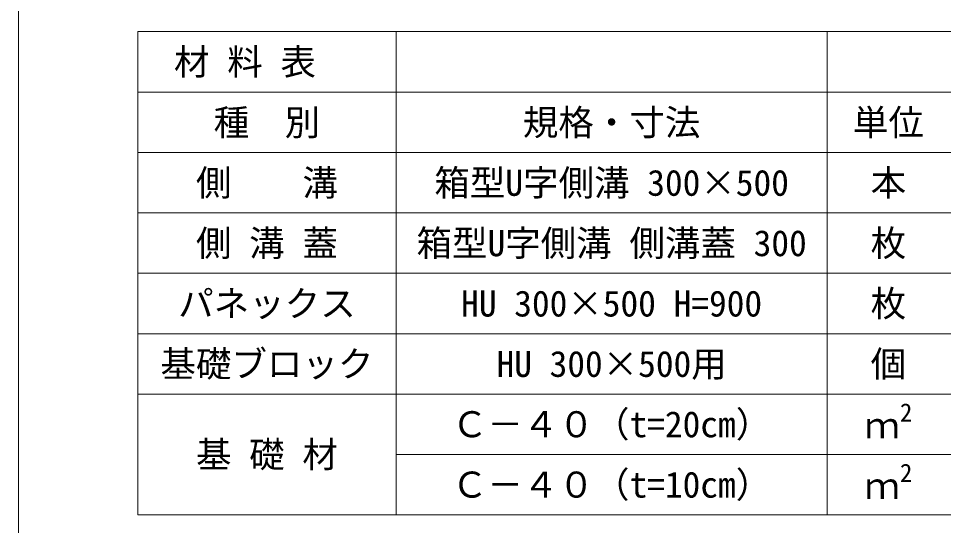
# Model space of a CAD drawing. Units: millimetres at full size; details may follow other scales. Extents: x 187207 to 255567, y 882048 to 905686.
# Drawn here: x 209897 to 211196, y 892363 to 893075 of the extents above; entities that cross this region are included whole.
import ezdxf
from ezdxf.enums import TextEntityAlignment as Align

# ---------------------------------------------------------------- set-up
doc = ezdxf.new("R2010")
doc.units = ezdxf.units.MM
doc.header["$LTSCALE"] = 20
for name, color, linetype, lineweight in [('Defpoints_3', 8, 'Continuous', 0), ('図枠', 5, 'Continuous', 13), ('寸法・材料表', 7, 'Continuous', 13)]:
    doc.layers.add(name, color=color, linetype=linetype, lineweight=lineweight)
doc.styles.add('ＭＳ ゴシック', font='')
doc.styles.get('ＭＳ ゴシック').set_extended_font_data('MS Gothic')

msp = doc.modelspace()

# ---------------------------------------------------------------- linework, layer by layer
at = {"layer": 'Defpoints_3'}
for p, q in [((210064.72, 893056.41), (212030.03, 893056.41)), ((210064.72, 893056.41), (210064.72, 892971.23)), ((210427.72, 893056.41), (210427.72, 892971.23)), ((211032.72, 893056.41), (211032.72, 892971.23))]:
    msp.add_line(p, q, dxfattribs=at)
at = {"layer": '図枠'}
msp.add_line((209897.37, 904948.33), (209897.37, 882048.33), dxfattribs=at)
at = {"layer": '寸法・材料表'}
for p, q in [((210064.72, 892971.23), (212030.03, 892971.23)), ((210064.72, 892971.23), (210064.72, 892378.33)), ((210427.72, 892971.23), (210427.72, 892378.33)), ((211032.72, 892971.23), (211032.72, 892378.33)), ((210064.72, 892886.53), (212030.03, 892886.53)), ((210064.72, 892801.83), (212030.03, 892801.83)), ((210064.72, 892717.13), (212030.03, 892717.13)), ((210064.72, 892632.43), (212030.03, 892632.43)), ((210064.72, 892547.73), (212030.03, 892547.73)), ((210427.72, 892463.03), (212030.03, 892463.03)), ((210064.72, 892378.33), (212030.03, 892378.33))]:
    msp.add_line(p, q, dxfattribs=at)

# ---------------------------------------------------------------- texts
at = {"layer": '寸法・材料表', "style": 'ＭＳ ゴシック'}
msp.add_text('\u3000材 料 表', height=36.55, dxfattribs=at).set_placement((210065.88, 893013.82), align=Align.MIDDLE_LEFT)
for s, p in [('種\u3000別', (210246.22, 892928.88)), ('規格・寸法', (210730.22, 892928.88)), ('単位', (211118.87, 892928.88)), ('側\u3000\u3000溝', (210246.22, 892844.18)), ('箱型U字側溝 300×500', (210730.22, 892844.18)), ('本', (211118.87, 892844.18)), ('側 溝 蓋', (210246.22, 892759.48)), ('箱型U字側溝 側溝蓋 300', (210730.22, 892759.48)), ('枚', (211118.87, 892759.48)), ('枚', (211118.87, 892674.78)), ('パネックス', (210246.22, 892674.78)), ('HU 300×500 H=900', (210730.22, 892674.78)), ('基礎ブロック', (210246.22, 892590.08)), ('HU 300×500用', (210730.22, 892590.08)), ('個', (211118.87, 892590.08)), ('Ｃ－４０（t=20cm）', (210730.22, 892505.38)), ('基 礎 材', (210246.22, 892463.03)), ('Ｃ－４０（t=10cm）', (210730.22, 892420.68))]:
    msp.add_text(s, height=36.55, dxfattribs=at).set_placement(p, align=Align.MIDDLE_CENTER)
for s, height, p in [('2', 25.59, (211135.08, 892501.41)), ('ｍ', 36.55, (211085.22, 892474.46)), ('2', 25.59, (211135.08, 892416.71)), ('ｍ', 36.55, (211085.22, 892389.76))]:
    msp.add_text(s, height=height, dxfattribs=at).set_placement(p, align=Align.BOTTOM_LEFT)

doc.saveas('drawing.dxf')
